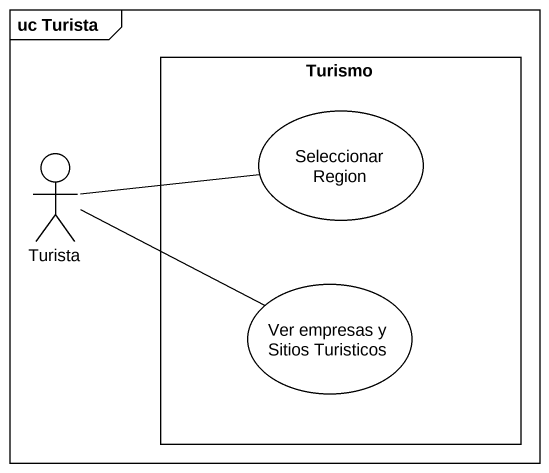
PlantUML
@startuml
mainframe uc Turista
rectangle Turismo {
  usecase "Seleccionar Region" as Seleccionar_Region
  usecase "Ver empresas y Sitios Turisticos" as Ver_empresas_y_Sitios
}
actor Turista
Turista -right- Seleccionar_Region
Turista -right- Ver_empresas_y_Sitios
@enduml
